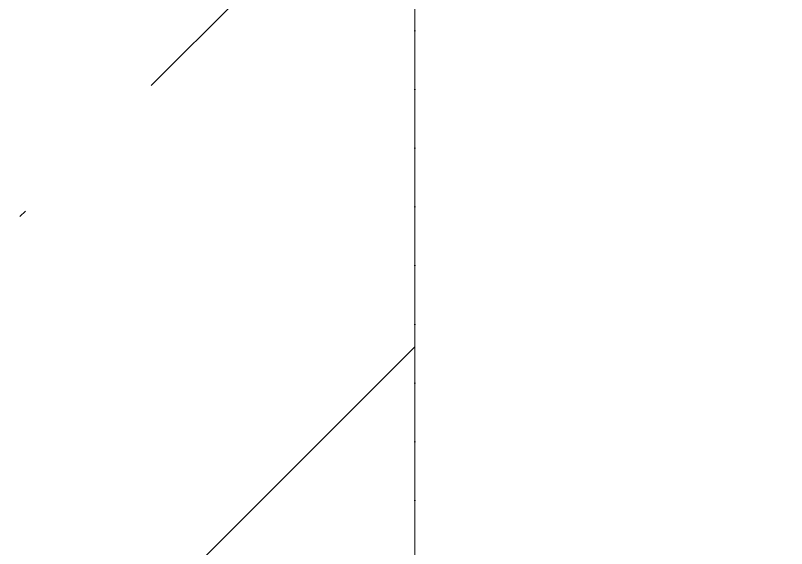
# Model space of a CAD drawing. Header units: millimetres. Extents: x -60946 to 138510, y -262288 to 24501.
# Drawn here: x 45638.7 to 45968.1, y -95116 to -94888 of the extents above; entities that cross this region are included whole.
import ezdxf

# ---------------------------------------------------------------- set-up
doc = ezdxf.new("R2010")
doc.units = ezdxf.units.MM
doc.linetypes.add('ADSK_Линия сетки', pattern=[25, 20, -2.5, 0, -2.5])
for name, color, linetype, lineweight in [('2)Тип-3', 7, 'Continuous', 60), ('Оси', 7, 'Continuous', 9), ('Стены наружные', 7, 'Continuous', 18)]:
    doc.layers.add(name, color=color, linetype=linetype, lineweight=lineweight)

msp = doc.modelspace()

# ---------------------------------------------------------------- hatches: boundary and pattern name
at = {"layer": 'Стены наружные', "lineweight": 9}
h = msp.add_hatch(dxfattribs=at)
h.set_pattern_fill('FP_2', color=256, style=0, pattern_type=2)
h.set_pattern_definition([(45, (9.36, -97949.04), (84.18955, 308.69595), [396.875, -79.375, 3.353, -76.022])])
h.paths.add_polyline_path([(45609.3615, -95344.0666), (45809.3615, -95344.0666), (45809.3615, -86744.0666), (45609.3615, -86744.0666), (45609.3615, -95144.0666)])

# ---------------------------------------------------------------- linework, layer by layer
at = {"layer": '2)Тип-3', "color": 5}
msp.add_lwpolyline([(45900.1465, -96979.6528, -0.52056705), (45900.1465, -94444.5667, -0.52056705), (45900.1465, -92879.4817, -0.52056705), (45900.1465, -91418.9976, -0.52056705), (47419.7204, -90968.654, -0.52056705), (50091.1438, -90968.654, -0.52056705), (52465.7285, -90968.654, -0.52056705), (52559.119, -92376.4624, -0.52056705), (52559.119, -94202.0985, -0.52056705), (52559.119, -96909.5198, -0.52056705), (50493.2885, -96979.6528, -0.52056705), (47987.3318, -96979.6528, -0.52056705)], format="xyb", close=True, dxfattribs=at)
at = {"layer": 'Оси', "linetype": 'ADSK_Линия сетки', "lineweight": 5}
msp.add_line((45809.3615, -108922.9178), (45809.3615, -87921.5904), dxfattribs=at)
at = {"layer": 'Стены наружные', "lineweight": 9}
msp.add_line((45809.3615, -95219.0666), (45809.3615, -91444.0666), dxfattribs=at)

doc.saveas('drawing.dxf')
